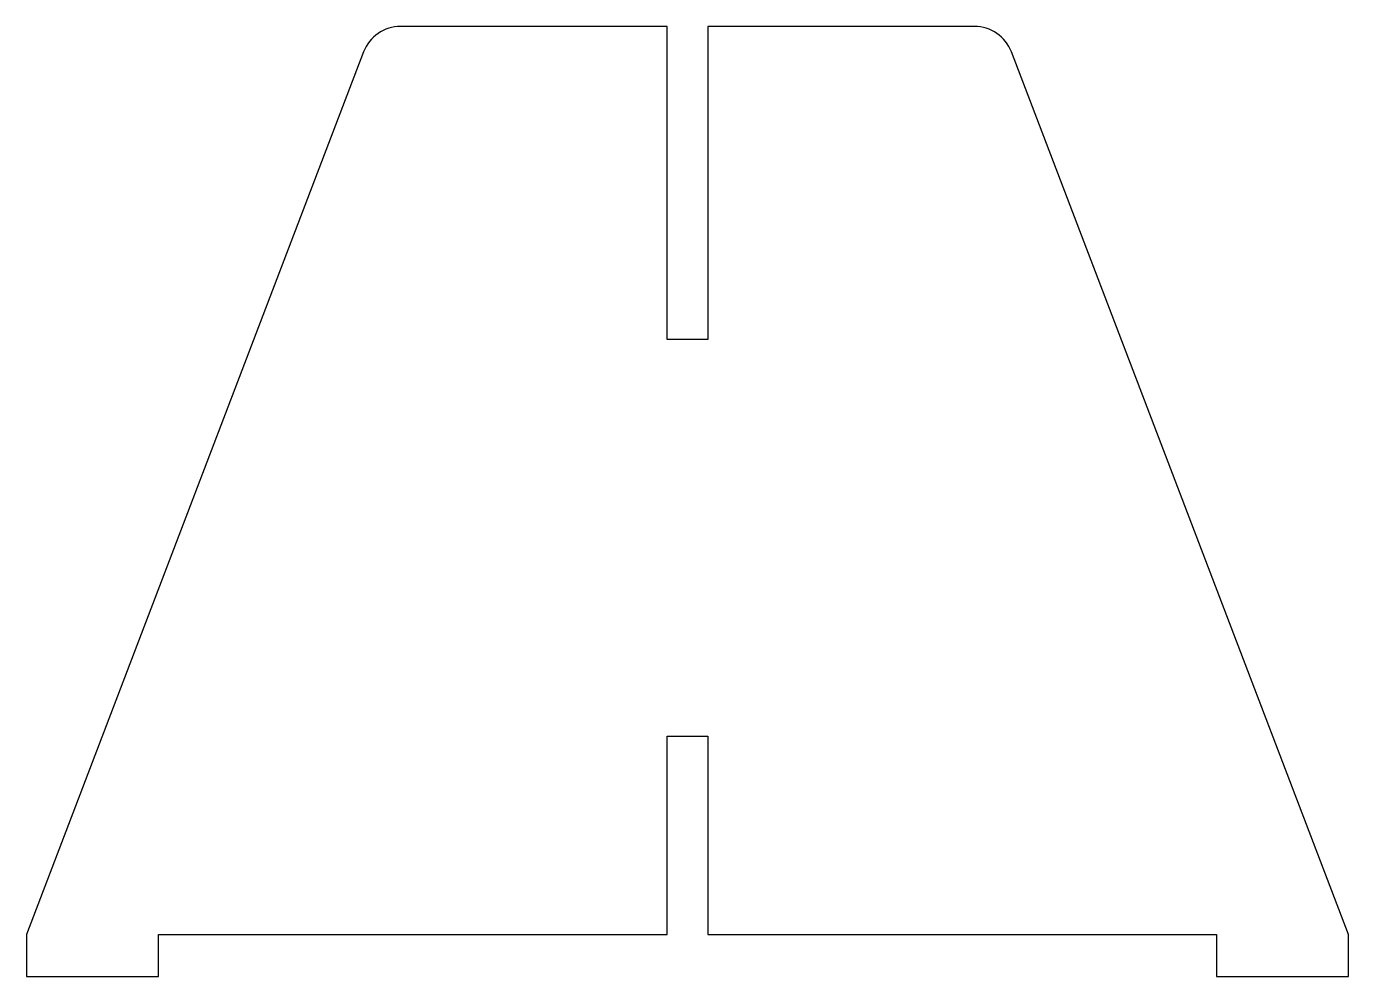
# Model space of a CAD drawing. Header units: millimetres. Extents: x -50 to 50, y -166 to -95.
import ezdxf

# ---------------------------------------------------------------- set-up
doc = ezdxf.new("R2010")
doc.units = ezdxf.units.MM
doc.layers.get('0').update_dxf_attribs({"linetype": 'CONTINUOUS'})

msp = doc.modelspace()

# ---------------------------------------------------------------- linework, layer by layer
msp.add_lwpolyline([(-1.53, -94.5), (-21.7, -94.5, 0.310955), (-24.5, -96.43), (-50, -163.18), (-50, -166.35), (-40, -166.35), (-40, -163.18), (-1.53, -163.18), (-1.53, -148.18), (1.53, -148.18), (1.53, -163.18), (40, -163.18), (40, -166.35), (50, -166.35), (50, -163.18), (24.5, -96.43, 0.310955), (21.7, -94.5), (1.53, -94.5), (1.53, -118.18), (-1.53, -118.18)], format="xyb", close=True)

doc.saveas('drawing.dxf')
